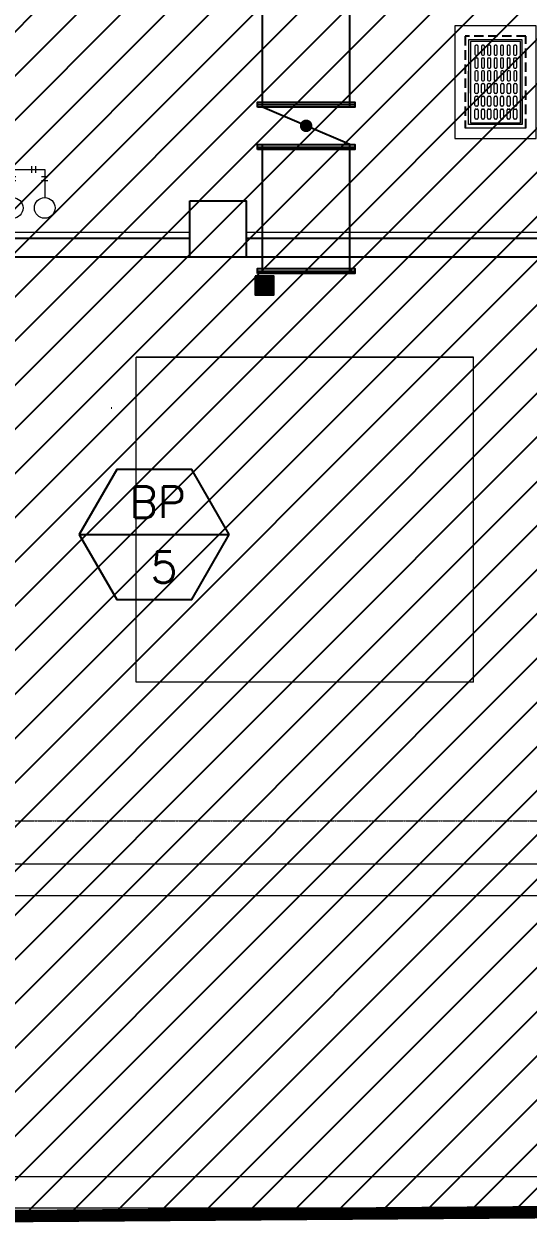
# Model space of a CAD drawing. Header units: inches. Extents: x 65856 to 131389, y 84027 to 134980.
# Drawn here: x 119708 to 123743, y 120388 to 129977 of the extents above; entities that cross this region are included whole.
import ezdxf

# ---------------------------------------------------------------- set-up
doc = ezdxf.new("R2010")
doc.units = ezdxf.units.IN
doc.header["$MEASUREMENT"] = 0
doc.linetypes.add('CENTER', pattern=[2, 1.25, -0.25, 0.25, -0.25])
doc.linetypes.add('HIDDEN', pattern=[0.375, 0.25, -0.125])
for name, color, linetype in [('71-12459_XREF-T-BLK_A1$0$BORDER', 6, 'Continuous'), ('M-HVAC-EQPM-NEW', 5, 'Continuous'), ('M-X-BKGD', 8, 'Continuous'), ('PIPE FLOOR PLAN', 252, 'Continuous')]:
    doc.layers.add(name, color=color, linetype=linetype)
doc.layers.add('DIM', color=251, linetype='Continuous', lineweight=0)
doc.styles.add('SIMPLEX', font='simplex.shx')

# ---------------------------------------------------------------- blocks, each defined once
blk = doc.blocks.new('123')
at = {"layer": 'DIM', "color": 8, "lineweight": 0}
for p, q in [((-754071.8, -1065246.2), (-751471.8, -1065246.2)), ((-754071.8, -1065246.2), (-751471.8, -1065246.2)), ((-754071.8, -1067946.2), (-754071.8, -1065246.2)), ((-754071.8, -1065246.2), (-751471.8, -1065246.2)), ((-754071.8, -1065246.2), (-751471.8, -1065246.2)), ((-754071.8, -1067946.2), (-754071.8, -1065246.2)), ((-751471.8, -1067946.2), (-751471.8, -1065246.2)), ((-751471.8, -1065246.2), (-751471.8, -1067946.2)), ((-751471.8, -1067946.2), (-751471.8, -1065246.2)), ((-751471.8, -1065246.2), (-751471.8, -1067946.2)), ((-754071.8, -1067946.2), (-751471.8, -1067946.2)), ((-754071.8, -1067946.2), (-751471.8, -1067946.2)), ((-754071.8, -1067946.2), (-751471.8, -1067946.2)), ((-754071.8, -1067946.2), (-751471.8, -1067946.2))]:
    blk.add_line(p, q, dxfattribs=at)
for points in [[(-755530.3, -1072526.2), (-755530.3, -1057686.2), (-758280.9, -1057686.2), (-758280.9, -1072526.2)], [(-755530.3, -1072526.2), (-755530.3, -1057686.2), (-758280.9, -1057686.2), (-758280.9, -1072526.2)], [(-758030.9, -1057936.2), (-755780.3, -1057936.2), (-755780.3, -1072276.2), (-758030.9, -1072276.2)], [(-758030.9, -1057936.2), (-755780.3, -1057936.2), (-755780.3, -1072276.2), (-758030.9, -1072276.2)]]:
    blk.add_lwpolyline(points, close=True, dxfattribs=at)
at = {"layer": 'PIPE FLOOR PLAN', "color": 8}
for p, q in [((-750670.9, -1072676.2), (-750670.9, -1054126.2)), ((-750670.9, -1072676.2), (-750670.9, -1054126.2)), ((-750520.9, -1065676.2), (-750520.9, -1062626.2)), ((-750520.9, -1065676.2), (-750520.9, -1062626.2)), ((-750520.9, -1069176.2), (-750520.9, -1066126.2)), ((-750520.9, -1069176.2), (-750520.9, -1066126.2))]:
    blk.add_line(p, q, dxfattribs=at)
blk.add_lwpolyline([(-750220.9, -1065676.2), (-750220.9, -1066126.2), (-750670.9, -1066126.2), (-750670.9, -1065676.2)], close=True, dxfattribs=at)
blk.add_lwpolyline([(-750220.9, -1065676.2), (-750220.9, -1066126.2), (-750670.9, -1066126.2), (-750670.9, -1065676.2)], close=True, dxfattribs=at)
blk = doc.blocks.new('PT-PA')
at = {"layer": 'DIM', "color": 2}
for p, q in [((175464.7, 21566.2), (175464.7, 20729.8)), ((175375.4, 21011.8), (175375.4, 20960.5)), ((175408.5, 21011.8), (175408.5, 20960.5)), ((175490.3, 21091.7), (175439.1, 21091.7)), ((175490.3, 21058.6), (175439.1, 21058.6)), ((175464.7, 20985.6), (175239.3, 20985.6)), ((175490.3, 20835.9), (175439.1, 20835.9)), ((175464.7, 20729.8), (175239.3, 20729.8)), ((175375.4, 20755.9), (175375.4, 20704.7)), ((175408.5, 20755.9), (175408.5, 20704.7)), ((175490.3, 20802.8), (175439.1, 20802.8))]:
    blk.add_line(p, q, dxfattribs=at)
for centre in [(175156.7, 20985.6), (175156.7, 20729.8)]:
    blk.add_circle(centre, 82.6, dxfattribs=at)

msp = doc.modelspace()

# ---------------------------------------------------------------- hatches: boundary and pattern name
at = {"layer": 'M-HVAC-EQPM-NEW'}
h = msp.add_hatch(dxfattribs=at)
h.set_pattern_fill('ANSI31', color=8, scale=2000)
h.set_pattern_definition([(45, (-70994.24, -76625.33), (-176.7767, 176.7767), [])])
h.paths.add_polyline_path([(113332, 131393.6), (128502.5, 131504.6), (128502.5, 129876.2), (128492, 120500.8), (113321.5, 120389.9)])

# ---------------------------------------------------------------- linework, layer by layer
at = {"layer": '71-12459_XREF-T-BLK_A1$0$BORDER', "color": 1, "linetype": 'HIDDEN', "ltscale": 30, "const_width": 100, "flags": 128}
msp.add_lwpolyline([(113332, 131393.6), (128502.5, 131504.6), (128502.5, 129876.2), (128502.5, 129876.2), (128492, 120500.8), (113321.5, 120389.9)], close=True, dxfattribs=at)
at = {"layer": 'M-X-BKGD', "color": 251, "linetype": 'Continuous', "ltscale": 10, "true_color": 0x636466}
for p, q in [((121616.8, 129311.4), (121616.8, 130272)), ((122316.8, 129311.4), (122316.8, 130082.4))]:
    msp.add_line(p, q, dxfattribs=at)
at = {"layer": 'M-X-BKGD', "color": 8, "linetype": 'Continuous', "lineweight": 0, "ltscale": 10}
for p, q in [((123318.4, 129797.5), (123318.4, 129734.1)), ((123335.1, 129805.8), (123326.7, 129805.8)), ((123343.4, 129734.1), (123343.4, 129797.5)), ((123370.3, 129797.5), (123370.3, 129734.1)), ((123387, 129805.8), (123378.6, 129805.8)), ((123395.3, 129734.1), (123395.3, 129797.5)), ((123419.6, 129797.5), (123419.6, 129734.1)), ((123436.3, 129805.8), (123427.9, 129805.8)), ((123444.6, 129734.1), (123444.6, 129797.5)), ((123471.9, 129797.5), (123471.9, 129734.1)), ((123488.6, 129805.8), (123480.2, 129805.8)), ((123496.9, 129734.1), (123496.9, 129797.5)), ((123521.9, 129797.5), (123521.9, 129734.1)), ((123538.6, 129805.8), (123530.2, 129805.8)), ((123546.9, 129734.1), (123546.9, 129797.5)), ((123574.8, 129797.5), (123574.8, 129734.1)), ((123591.5, 129805.8), (123583.1, 129805.8)), ((123599.8, 129734.1), (123599.8, 129797.5)), ((123627.6, 129797.5), (123627.6, 129734.1)), ((123644.3, 129805.8), (123635.9, 129805.8)), ((123652.6, 129734.1), (123652.6, 129797.5)), ((123318.4, 129695.7), (123318.4, 129632.3)), ((123326.7, 129725.8), (123335.1, 129725.8)), ((123335.1, 129704), (123326.7, 129704)), ((123343.4, 129632.3), (123343.4, 129695.7)), ((123370.3, 129695.7), (123370.3, 129632.3)), ((123378.6, 129725.8), (123387, 129725.8)), ((123387, 129704), (123378.6, 129704)), ((123395.3, 129632.3), (123395.3, 129695.7)), ((123419.6, 129695.7), (123419.6, 129632.3)), ((123427.9, 129725.8), (123436.3, 129725.8)), ((123436.3, 129704), (123427.9, 129704)), ((123444.6, 129632.3), (123444.6, 129695.7)), ((123471.9, 129695.7), (123471.9, 129632.3)), ((123480.2, 129725.8), (123488.6, 129725.8)), ((123488.6, 129704), (123480.2, 129704)), ((123496.9, 129632.3), (123496.9, 129695.7)), ((123521.9, 129695.7), (123521.9, 129632.3)), ((123530.2, 129725.8), (123538.6, 129725.8)), ((123538.6, 129704), (123530.2, 129704)), ((123546.9, 129632.3), (123546.9, 129695.7)), ((123574.8, 129695.7), (123574.8, 129632.3)), ((123583.1, 129725.8), (123591.5, 129725.8)), ((123591.5, 129704), (123583.1, 129704)), ((123599.8, 129632.3), (123599.8, 129695.7)), ((123627.6, 129695.7), (123627.6, 129632.3)), ((123635.9, 129725.8), (123644.3, 129725.8)), ((123644.3, 129704), (123635.9, 129704)), ((123652.6, 129632.3), (123652.6, 129695.7)), ((123318.4, 129593), (123318.4, 129529.6)), ((123326.7, 129624), (123335.1, 129624)), ((123335.1, 129601.3), (123326.7, 129601.3)), ((123343.4, 129529.6), (123343.4, 129593)), ((123370.3, 129593), (123370.3, 129529.6)), ((123378.6, 129624), (123387, 129624)), ((123387, 129601.3), (123378.6, 129601.3)), ((123395.3, 129529.6), (123395.3, 129593)), ((123419.6, 129593), (123419.6, 129529.6)), ((123427.9, 129624), (123436.3, 129624)), ((123436.3, 129601.3), (123427.9, 129601.3)), ((123444.6, 129529.6), (123444.6, 129593)), ((123471.9, 129593), (123471.9, 129529.6)), ((123480.2, 129624), (123488.6, 129624)), ((123488.6, 129601.3), (123480.2, 129601.3)), ((123496.9, 129529.6), (123496.9, 129593)), ((123524.2, 129593), (123524.2, 129529.6)), ((123530.2, 129624), (123538.6, 129624)), ((123540.9, 129601.3), (123532.5, 129601.3)), ((123549.2, 129529.6), (123549.2, 129593)), ((123576.5, 129593), (123576.5, 129529.6)), ((123583.1, 129624), (123591.5, 129624)), ((123593.2, 129601.3), (123584.8, 129601.3)), ((123601.5, 129529.6), (123601.5, 129593)), ((123628.8, 129593), (123628.8, 129529.6)), ((123635.9, 129624), (123644.3, 129624)), ((123645.5, 129601.3), (123637.1, 129601.3)), ((123653.8, 129529.6), (123653.8, 129593)), ((123318.4, 129428.7), (123318.4, 129492.1)), ((123326.7, 129521.3), (123335.1, 129521.3)), ((123326.7, 129500.4), (123335.1, 129500.4)), ((123343.4, 129492.1), (123343.4, 129428.7)), ((123370.3, 129428.7), (123370.3, 129492.1)), ((123378.6, 129521.3), (123387, 129521.3)), ((123378.6, 129500.4), (123387, 129500.4)), ((123395.3, 129492.1), (123395.3, 129428.7)), ((123419.6, 129428.7), (123419.6, 129492.1)), ((123427.9, 129521.3), (123436.3, 129521.3)), ((123427.9, 129500.4), (123436.3, 129500.4)), ((123444.6, 129492.1), (123444.6, 129428.7)), ((123471.9, 129428.7), (123471.9, 129492.1)), ((123480.2, 129521.3), (123488.6, 129521.3)), ((123480.2, 129500.4), (123488.6, 129500.4)), ((123496.9, 129492.1), (123496.9, 129428.7)), ((123524.2, 129428.7), (123524.2, 129492.1)), ((123532.5, 129521.3), (123540.9, 129521.3)), ((123532.5, 129500.4), (123540.9, 129500.4)), ((123549.2, 129492.1), (123549.2, 129428.7)), ((123576.5, 129428.7), (123576.5, 129492.1)), ((123584.8, 129521.3), (123593.2, 129521.3)), ((123584.8, 129500.4), (123593.2, 129500.4)), ((123601.5, 129492.1), (123601.5, 129428.7)), ((123628.8, 129428.7), (123628.8, 129492.1)), ((123637.1, 129521.3), (123645.5, 129521.3)), ((123637.1, 129500.4), (123645.5, 129500.4)), ((123653.8, 129492.1), (123653.8, 129428.7)), ((123318.4, 129326), (123318.4, 129389.4)), ((123335.1, 129420.4), (123326.7, 129420.4)), ((123326.7, 129397.7), (123335.1, 129397.7)), ((123343.4, 129389.4), (123343.4, 129326)), ((123370.3, 129326), (123370.3, 129389.4)), ((123387, 129420.4), (123378.6, 129420.4)), ((123378.6, 129397.7), (123387, 129397.7)), ((123395.3, 129389.4), (123395.3, 129326)), ((123419.6, 129326), (123419.6, 129389.4)), ((123436.3, 129420.4), (123427.9, 129420.4)), ((123427.9, 129397.7), (123436.3, 129397.7)), ((123444.6, 129389.4), (123444.6, 129326)), ((123471.9, 129326), (123471.9, 129389.4)), ((123488.6, 129420.4), (123480.2, 129420.4)), ((123480.2, 129397.7), (123488.6, 129397.7)), ((123496.9, 129389.4), (123496.9, 129326)), ((123521.9, 129326), (123521.9, 129389.4)), ((123530.2, 129397.7), (123538.6, 129397.7)), ((123540.9, 129420.4), (123532.5, 129420.4)), ((123546.9, 129389.4), (123546.9, 129326)), ((123574.8, 129326), (123574.8, 129389.4)), ((123583.1, 129397.7), (123591.5, 129397.7)), ((123593.2, 129420.4), (123584.8, 129420.4)), ((123599.8, 129389.4), (123599.8, 129326)), ((123627.6, 129326), (123627.6, 129389.4)), ((123635.9, 129397.7), (123644.3, 129397.7)), ((123645.5, 129420.4), (123637.1, 129420.4)), ((123652.6, 129389.4), (123652.6, 129326)), ((123318.4, 129224.1), (123318.4, 129287.5)), ((123335.1, 129317.7), (123326.7, 129317.7)), ((123326.7, 129295.8), (123335.1, 129295.8)), ((123343.4, 129287.5), (123343.4, 129224.1)), ((123370.3, 129224.1), (123370.3, 129287.5)), ((123387, 129317.7), (123378.6, 129317.7)), ((123378.6, 129295.8), (123387, 129295.8)), ((123395.3, 129287.5), (123395.3, 129224.1)), ((123419.6, 129224.1), (123419.6, 129287.5)), ((123436.3, 129317.7), (123427.9, 129317.7)), ((123427.9, 129295.8), (123436.3, 129295.8)), ((123444.6, 129287.5), (123444.6, 129224.1)), ((123471.9, 129224.1), (123471.9, 129287.5)), ((123488.6, 129317.7), (123480.2, 129317.7)), ((123480.2, 129295.8), (123488.6, 129295.8)), ((123496.9, 129287.5), (123496.9, 129224.1)), ((123521.9, 129224.1), (123521.9, 129287.5)), ((123538.6, 129317.7), (123530.2, 129317.7)), ((123530.2, 129295.8), (123538.6, 129295.8)), ((123546.9, 129287.5), (123546.9, 129224.1)), ((123574.8, 129224.1), (123574.8, 129287.5)), ((123591.5, 129317.7), (123583.1, 129317.7)), ((123583.1, 129295.8), (123591.5, 129295.8)), ((123599.8, 129287.5), (123599.8, 129224.1)), ((123627.6, 129224.1), (123627.6, 129287.5)), ((123644.3, 129317.7), (123635.9, 129317.7)), ((123635.9, 129295.8), (123644.3, 129295.8)), ((123652.6, 129287.5), (123652.6, 129224.1)), ((123335.1, 129215.8), (123326.7, 129215.8)), ((123387, 129215.8), (123378.6, 129215.8)), ((123436.3, 129215.8), (123427.9, 129215.8)), ((123488.6, 129215.8), (123480.2, 129215.8)), ((123538.6, 129215.8), (123530.2, 129215.8)), ((123591.5, 129215.8), (123583.1, 129215.8)), ((123644.3, 129215.8), (123635.9, 129215.8)), ((123724.4, 129143.3), (123239.4, 129143.3))]:
    msp.add_line(p, q, dxfattribs=at)
at = {"layer": 'M-X-BKGD', "color": 8, "linetype": 'Continuous', "ltscale": 3.5}
for p, q in [((121576.8, 129331.4), (122356.8, 129331.4)), ((121576.8, 128991.4), (122356.8, 128991.4)), ((121576.8, 127999.1), (122356.8, 127999.1))]:
    msp.add_line(p, q, dxfattribs=at)
at = {"layer": 'M-X-BKGD', "color": 8, "linetype": 'Continuous'}
msp.add_line((122316.8, 129011.4), (121616.8, 129311.4), dxfattribs=at)
at = {"layer": 'M-X-BKGD', "color": 8, "linetype": 'Continuous', "ltscale": 10}
for p, q in [((121616.8, 127979.1), (121616.8, 129011.4)), ((122316.8, 127979.1), (122316.8, 129011.4))]:
    msp.add_line(p, q, dxfattribs=at)
at = {"layer": 'M-X-BKGD', "color": 1, "linetype": 'ByBlock', "lineweight": -2}
msp.add_line((120410.4, 126903), (120406.1, 126903), dxfattribs=at)
at = {"layer": 'M-X-BKGD'}
msp.add_line((120150, 125891.8), (121351.2, 125891.8), dxfattribs=at)
at = {"layer": 'M-X-BKGD', "color": 8, "linetype": 'Continuous', "lineweight": 0, "ltscale": 10}
for points in [[(123156.9, 129960.8), (123156.9, 129060.8), (123806.9, 129060.8), (123806.9, 129960.8)], [(123156.9, 129960.8), (123156.9, 129060.8), (123806.9, 129060.8), (123806.9, 129960.8)], [(123281.9, 129835.8), (123281.9, 129185.8), (123681.9, 129185.8), (123681.9, 129835.8)], [(121036.8, 128110.8), (121486.8, 128110.8), (121486.8, 128560.8), (121036.8, 128560.8)], [(121036.8, 128110.8), (121486.8, 128110.8), (121486.8, 128560.8), (121036.8, 128560.8)], [(128036.8, 104560.8), (109486.8, 104560.8), (109486.8, 128110.8), (128036.8, 128110.8)]]:
    msp.add_lwpolyline(points, close=True, dxfattribs=at)
at = {"layer": 'M-X-BKGD', "color": 8, "linetype": 'HIDDEN', "ltscale": 300}
msp.add_lwpolyline([(123724.4, 129143.3), (123724.4, 129878.3), (123239.4, 129878.3), (123239.4, 129143.3)], dxfattribs=at)
at = {"layer": 'M-X-BKGD', "color": 8, "linetype": 'Continuous', "lineweight": 0, "ltscale": 10}
for points in [[(123696.9, 129170.8), (123696.9, 129850.8), (123266.9, 129850.8), (123266.9, 129423.5)], [(123696.9, 129400.9), (123696.9, 129170.8), (123266.9, 129170.8), (123266.9, 129598.2)], [(117986.8, 128310.8), (121036.8, 128310.8)], [(121486.8, 128310.8), (124536.8, 128310.8)]]:
    msp.add_lwpolyline(points, dxfattribs=at)
at = {"layer": 'M-X-BKGD', "color": 8, "linetype": 'Continuous', "ltscale": 3.5}
for points in [[(121576.8, 129311.4), (121576.8, 129351.4), (122356.8, 129351.4), (122356.8, 129311.4)], [(121576.8, 128971.4), (121576.8, 129011.4), (122356.8, 129011.4), (122356.8, 128971.4)], [(121576.8, 127979.1), (121576.8, 128019.1), (122356.8, 128019.1), (122356.8, 127979.1)]]:
    msp.add_lwpolyline(points, close=True, dxfattribs=at)
at = {"layer": 'M-X-BKGD', "color": 8, "linetype": 'CENTER', "const_width": 50}
msp.add_lwpolyline([(121966.8, 129136.4, 1), (121966.8, 129186.4, 1)], format="xyb", close=True, dxfattribs=at)
at = {"layer": 'M-X-BKGD', "color": 8}
for points in [[(121557.4, 127959), (121557.4, 127809), (121707.4, 127809), (121707.4, 127959)], [(121566.1, 127947.9), (121566.1, 127890.1), (121576.1, 127890.1), (121576.1, 127947.9)], [(121583.8, 127947.9), (121583.8, 127890.1), (121593.8, 127890.1), (121593.8, 127947.9)], [(121601.5, 127947.9), (121601.5, 127890.1), (121611.5, 127890.1), (121611.5, 127947.9)], [(121619.2, 127947.9), (121619.2, 127890.1), (121629.2, 127890.1), (121629.2, 127947.9)], [(121636.9, 127947.9), (121636.9, 127890.1), (121646.9, 127890.1), (121646.9, 127947.9)], [(121654.6, 127947.9), (121654.6, 127890.1), (121664.6, 127890.1), (121664.6, 127947.9)], [(121672.3, 127947.9), (121672.3, 127890.1), (121682.3, 127890.1), (121682.3, 127947.9)], [(121690, 127947.9), (121690, 127890.1), (121700, 127890.1), (121700, 127947.9)], [(121566.1, 127820.6), (121566.1, 127877.4), (121576.1, 127877.4), (121576.1, 127820.6)], [(121583.8, 127820.6), (121583.8, 127877.4), (121593.8, 127877.4), (121593.8, 127820.6)], [(121601.5, 127820.6), (121601.5, 127877.4), (121611.5, 127877.4), (121611.5, 127820.6)], [(121619.2, 127820.6), (121619.2, 127877.4), (121629.2, 127877.4), (121629.2, 127820.6)], [(121636.9, 127820.6), (121636.9, 127877.4), (121646.9, 127877.4), (121646.9, 127820.6)], [(121654.6, 127820.6), (121654.6, 127877.4), (121664.6, 127877.4), (121664.6, 127820.6)], [(121672.3, 127820.6), (121672.3, 127877.4), (121682.3, 127877.4), (121682.3, 127820.6)], [(121690, 127820.6), (121690, 127877.4), (121700, 127877.4), (121700, 127820.6)]]:
    msp.add_lwpolyline(points, close=True, dxfattribs=at)
at = {"layer": 'M-X-BKGD'}
msp.add_lwpolyline([(121351.2, 125891.8), (121050.9, 126411.9), (120450.3, 126411.9), (120150, 125891.8), (120450.3, 125371.6), (121050.9, 125371.6)], close=True, dxfattribs=at)
at = {"layer": 'M-X-BKGD', "color": 8, "linetype": 'HIDDEN', "lineweight": 0, "ltscale": 10}
msp.add_lwpolyline([(112491.7, 120420.9), (112491.7, 123261.7, -0.414214), (112829.8, 123599.8), (128644.2, 123599.8, -0.414214), (128982.3, 123261.7), (128982.3, 120420.9, -0.414214), (128644.2, 120082.8), (112829.8, 120082.8, -0.414214)], format="xyb", close=True, dxfattribs=at)
at = {"layer": 'M-X-BKGD', "color": 8, "linetype": 'Continuous', "lineweight": 0, "ltscale": 10}
for centre, start, end in [((123326.7, 129797.5), 90, 180), ((123326.7, 129734.1), 180, 270), ((123335.1, 129797.5), 0, 90), ((123335.1, 129734.1), 270, 0), ((123378.6, 129797.5), 90, 180), ((123378.6, 129734.1), 180, 270), ((123387, 129797.5), 0, 90), ((123387, 129734.1), 270, 0), ((123427.9, 129797.5), 90, 180), ((123427.9, 129734.1), 180, 270), ((123436.3, 129797.5), 0, 90), ((123436.3, 129734.1), 270, 0), ((123480.2, 129797.5), 90, 180), ((123480.2, 129734.1), 180, 270), ((123488.6, 129797.5), 0, 90), ((123488.6, 129734.1), 270, 0), ((123530.2, 129797.5), 90, 180), ((123530.2, 129734.1), 180, 270), ((123538.6, 129797.5), 0, 90), ((123538.6, 129734.1), 270, 0), ((123583.1, 129797.5), 90, 180), ((123583.1, 129734.1), 180, 270), ((123591.5, 129797.5), 0, 90), ((123591.5, 129734.1), 270, 0), ((123635.9, 129797.5), 90, 180), ((123635.9, 129734.1), 180, 270), ((123644.3, 129797.5), 0, 90), ((123644.3, 129734.1), 270, 0), ((123326.7, 129695.7), 90, 180), ((123335.1, 129695.7), 0, 90), ((123378.6, 129695.7), 90, 180), ((123387, 129695.7), 0, 90), ((123427.9, 129695.7), 90, 180), ((123436.3, 129695.7), 0, 90), ((123480.2, 129695.7), 90, 180), ((123488.6, 129695.7), 0, 90), ((123530.2, 129695.7), 90, 180), ((123538.6, 129695.7), 0, 90), ((123583.1, 129695.7), 90, 180), ((123591.5, 129695.7), 0, 90), ((123635.9, 129695.7), 90, 180), ((123644.3, 129695.7), 0, 90), ((123326.7, 129632.3), 180, 270), ((123326.7, 129593), 90, 180), ((123335.1, 129632.3), 270, 0), ((123335.1, 129593), 0, 90), ((123378.6, 129632.3), 180, 270), ((123378.6, 129593), 90, 180), ((123387, 129632.3), 270, 0), ((123387, 129593), 0, 90), ((123427.9, 129632.3), 180, 270), ((123427.9, 129593), 90, 180), ((123436.3, 129632.3), 270, 0), ((123436.3, 129593), 0, 90), ((123480.2, 129632.3), 180, 270), ((123480.2, 129593), 90, 180), ((123488.6, 129632.3), 270, 0), ((123488.6, 129593), 0, 90), ((123530.2, 129632.3), 180, 270), ((123532.5, 129593), 90, 180), ((123538.6, 129632.3), 270, 0), ((123540.9, 129593), 0, 90), ((123583.1, 129632.3), 180, 270), ((123584.8, 129593), 90, 180), ((123591.5, 129632.3), 270, 0), ((123593.2, 129593), 0, 90), ((123635.9, 129632.3), 180, 270), ((123637.1, 129593), 90, 180), ((123644.3, 129632.3), 270, 0), ((123645.5, 129593), 0, 90), ((123326.7, 129529.6), 180, 270), ((123326.7, 129492.1), 90, 180), ((123335.1, 129529.6), 270, 0), ((123335.1, 129492.1), 0, 90), ((123378.6, 129529.6), 180, 270), ((123378.6, 129492.1), 90, 180), ((123387, 129529.6), 270, 0), ((123387, 129492.1), 0, 90), ((123427.9, 129529.6), 180, 270), ((123427.9, 129492.1), 90, 180), ((123436.3, 129529.6), 270, 0), ((123436.3, 129492.1), 0, 90), ((123480.2, 129529.6), 180, 270), ((123480.2, 129492.1), 90, 180), ((123488.6, 129529.6), 270, 0), ((123488.6, 129492.1), 0, 90), ((123532.5, 129529.6), 180, 270), ((123532.5, 129492.1), 90, 180), ((123540.9, 129529.6), 270, 0), ((123540.9, 129492.1), 0, 90), ((123584.8, 129529.6), 180, 270), ((123584.8, 129492.1), 90, 180), ((123593.2, 129529.6), 270, 0), ((123593.2, 129492.1), 0, 90), ((123637.1, 129529.6), 180, 270), ((123637.1, 129492.1), 90, 180), ((123645.5, 129529.6), 270, 0), ((123645.5, 129492.1), 0, 90), ((123326.7, 129428.7), 180, 270), ((123326.7, 129389.4), 90, 180), ((123335.1, 129428.7), 270, 0), ((123335.1, 129389.4), 0, 90), ((123378.6, 129428.7), 180, 270), ((123378.6, 129389.4), 90, 180), ((123387, 129428.7), 270, 0), ((123387, 129389.4), 0, 90), ((123427.9, 129428.7), 180, 270), ((123427.9, 129389.4), 90, 180), ((123436.3, 129428.7), 270, 0), ((123436.3, 129389.4), 0, 90), ((123480.2, 129428.7), 180, 270), ((123480.2, 129389.4), 90, 180), ((123488.6, 129428.7), 270, 0), ((123488.6, 129389.4), 0, 90), ((123530.2, 129389.4), 90, 180), ((123532.5, 129428.7), 180, 270), ((123538.6, 129389.4), 0, 90), ((123540.9, 129428.7), 270, 0), ((123583.1, 129389.4), 90, 180), ((123584.8, 129428.7), 180, 270), ((123591.5, 129389.4), 0, 90), ((123593.2, 129428.7), 270, 0), ((123635.9, 129389.4), 90, 180), ((123637.1, 129428.7), 180, 270), ((123644.3, 129389.4), 0, 90), ((123645.5, 129428.7), 270, 0), ((123326.7, 129326), 180, 270), ((123326.7, 129287.5), 90, 180), ((123335.1, 129326), 270, 0), ((123335.1, 129287.5), 0, 90), ((123378.6, 129326), 180, 270), ((123378.6, 129287.5), 90, 180), ((123387, 129326), 270, 0), ((123387, 129287.5), 0, 90), ((123427.9, 129326), 180, 270), ((123427.9, 129287.5), 90, 180), ((123436.3, 129326), 270, 0), ((123436.3, 129287.5), 0, 90), ((123480.2, 129326), 180, 270), ((123480.2, 129287.5), 90, 180), ((123488.6, 129326), 270, 0), ((123488.6, 129287.5), 0, 90), ((123530.2, 129326), 180, 270), ((123530.2, 129287.5), 90, 180), ((123538.6, 129326), 270, 0), ((123538.6, 129287.5), 0, 90), ((123583.1, 129326), 180, 270), ((123583.1, 129287.5), 90, 180), ((123591.5, 129326), 270, 0), ((123591.5, 129287.5), 0, 90), ((123635.9, 129326), 180, 270), ((123635.9, 129287.5), 90, 180), ((123644.3, 129326), 270, 0), ((123644.3, 129287.5), 0, 90), ((123326.7, 129224.1), 180, 270), ((123335.1, 129224.1), 270, 0), ((123378.6, 129224.1), 180, 270), ((123387, 129224.1), 270, 0), ((123427.9, 129224.1), 180, 270), ((123436.3, 129224.1), 270, 0), ((123480.2, 129224.1), 180, 270), ((123488.6, 129224.1), 270, 0), ((123530.2, 129224.1), 180, 270), ((123538.6, 129224.1), 270, 0), ((123583.1, 129224.1), 180, 270), ((123591.5, 129224.1), 270, 0), ((123635.9, 129224.1), 180, 270), ((123644.3, 129224.1), 270, 0)]:
    msp.add_arc(centre, 8.31, start, end, dxfattribs=at)

# ---------------------------------------------------------------- block references
at = {"layer": 'M-X-BKGD', "rotation": 90}
msp.add_blockref('123', (-944639.4, 878781.7), dxfattribs=at)
at = {"layer": 'M-X-BKGD', "color": 8, "rotation": 90}
msp.add_blockref('PT-PA', (140603.7, -46652.6), dxfattribs=at)

# ---------------------------------------------------------------- texts
at = {"layer": 'M-X-BKGD', "style": 'SIMPLEX'}
for s, p in [('BP', (120553.1, 126023.9)), ('5', (120721.6, 125504.4))]:
    msp.add_text(s, height=250, dxfattribs=at).set_placement(p)

doc.saveas('drawing.dxf')
